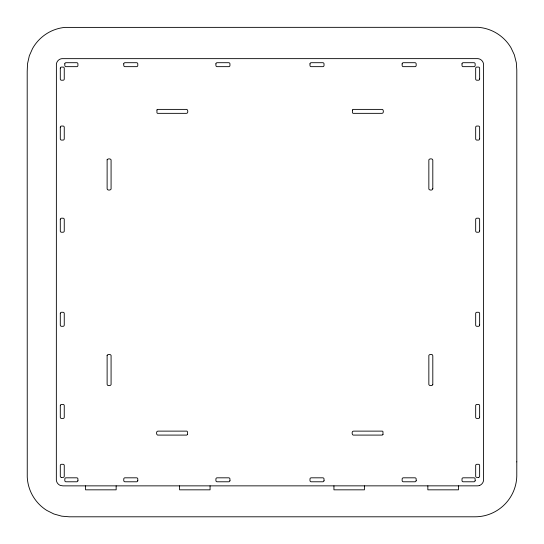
<?xml version="1.0" encoding="UTF-8"?>
<svg xmlns="http://www.w3.org/2000/svg" width="544" height="544" viewBox="0 0 544 544"><rect width="100%" height="100%" fill="white"/><g stroke="black" fill="none" stroke-linecap="round" stroke-linejoin="round"><path stroke-width="0.82" d="M61.479 477.401L63.138 477.401A1.176 1.176 0 0 0 64.253 476.218L64.253 465.474A1.176 1.176 0 0 0 63.111 464.297L61.472 464.297A1.176 1.176 0 0 0 60.296 465.385L60.296 476.347A1.176 1.176 0 0 0 61.479 477.401M478.455 477.401L476.796 477.401A1.176 1.176 0 0 1 475.68 476.218L475.674 465.474A1.176 1.176 0 0 1 476.823 464.297L478.455 464.297A1.176 1.176 0 0 1 479.631 465.385L479.631 476.347A1.176 1.176 0 0 1 478.455 477.401M458.436 485.867L458.436 489.831L427.849 489.831L427.849 485.867M364.412 485.867L364.412 489.831L333.934 489.831L333.934 485.867M210.066 485.867L210.066 489.831L179.588 489.831L179.588 485.867M116.151 485.867L116.151 489.831L85.564 489.831L85.564 485.867M479.713 485.364A6.304 6.304 0 0 1 477.278 485.846L62.961 485.867L60.377 485.438A6.351 6.351 0 0 1 56.943 482.242A6.304 6.304 0 0 1 56.345 479.856L56.386 64.151A6.304 6.304 0 0 1 57.834 60.853A6.358 6.358 0 0 1 59.69 59.35A6.304 6.304 0 0 1 62.016 58.657L477.741 58.63A6.304 6.304 0 0 1 481.12 59.922A6.338 6.338 0 0 1 483.528 63.995L483.589 479.699A6.304 6.304 0 0 1 482.46 483.154A6.351 6.351 0 0 1 479.692 485.384M516.8 461.883L516.786 476.061A41.609 41.609 0 0 1 509.313 498.882A41.929 41.929 0 0 1 491.035 513.611A41.623 41.623 0 0 1 475 516.8L69.285 516.8L61.717 516.168L53.897 513.985L46.77 510.408A41.976 41.976 0 0 1 31.198 492.871A41.602 41.602 0 0 1 27.254 477.115L27.2 71.516L27.526 63.757L29.328 55.787L32.579 48.477A41.99 41.99 0 0 1 49.348 32.096A41.616 41.616 0 0 1 64.79 27.404L478.162 27.316A41.602 41.602 0 0 1 500.473 35.863A41.983 41.983 0 0 1 510.925 47.62L514.338 54.835L516.331 62.73L516.8 70.135L516.8 461.883M187.428 434.398L186.823 435.091L157.57 435.091C156.189 434.683 156.155 431.032 157.869 431.127L186.871 431.127L187.422 431.644L187.428 434.398M352.505 109.976L352.512 112.839L353.056 113.349L382.058 113.349C383.772 113.451 383.738 109.8 382.357 109.392L353.104 109.392L352.505 109.976M77.921 480.549L77.921 480.631A1.176 1.176 0 0 1 76.745 481.78L66.001 481.78A1.176 1.176 0 0 1 64.818 480.665L64.818 479.006A1.176 1.176 0 0 1 65.872 477.822L76.833 477.822A1.176 1.176 0 0 1 77.921 478.999L77.921 480.549M107.12 355.334L107.12 384.336C107.018 386.05 110.67 386.016 111.078 384.635L111.078 355.382C110.622 354.096 107.651 354.096 107.12 355.334M432.806 188.605C433.133 190.488 429.325 190.488 428.849 189.101L428.849 159.848C429.257 158.467 432.908 158.433 432.806 160.147L432.806 188.605M462.012 63.845L462.012 65.477A1.176 1.176 0 0 0 463.094 66.654L474.089 66.654A1.176 1.176 0 0 0 475.143 65.477L475.143 63.818A1.176 1.176 0 0 0 473.96 62.703L463.189 62.703A1.176 1.176 0 0 0 462.012 63.845M137.795 480.515L137.788 480.59A1.217 1.217 0 0 1 136.578 481.78L124.984 481.78A1.217 1.217 0 0 1 123.76 480.624L123.76 479.046A1.217 1.217 0 0 1 124.855 477.822L136.666 477.822A1.217 1.217 0 0 1 137.788 479.04L137.795 480.515M229.942 480.515L229.942 480.59A1.217 1.217 0 0 1 228.725 481.78L217.138 481.78A1.217 1.217 0 0 1 215.914 480.624L215.914 479.046A1.217 1.217 0 0 1 217.002 477.822L228.82 477.822A1.217 1.217 0 0 1 229.942 479.04L229.942 480.515M309.992 63.886L309.985 65.443A1.217 1.217 0 0 0 311.114 66.654L322.925 66.654A1.217 1.217 0 0 0 324.02 65.436L324.02 63.852A1.217 1.217 0 0 0 322.796 62.703L311.202 62.703A1.217 1.217 0 0 0 309.992 63.886M402.138 63.886L402.138 65.443A1.217 1.217 0 0 0 403.26 66.654L415.072 66.654A1.217 1.217 0 0 0 416.167 65.436L416.167 63.852A1.217 1.217 0 0 0 414.943 62.703L403.356 62.703A1.217 1.217 0 0 0 402.138 63.886M107.127 159.766L107.12 188.605C106.794 190.488 110.602 190.488 111.078 189.101L111.078 159.848C110.663 158.528 107.678 158.556 107.127 159.766M156.951 109.963L156.951 112.826L157.488 113.349L186.334 113.349C188.217 113.676 188.21 109.868 186.823 109.392L157.57 109.392L156.951 109.963M382.983 434.418L382.357 435.091L353.104 435.091C351.716 434.608 351.716 430.8 353.6 431.127L382.439 431.134L382.976 431.657L382.983 434.418M432.806 384.336C432.908 386.05 429.257 386.016 428.849 384.635L428.849 355.382C429.325 353.994 433.133 353.988 432.806 355.871L432.806 384.336M60.296 313.405L60.302 325.217A1.217 1.217 0 0 0 61.52 326.312L63.097 326.305A1.217 1.217 0 0 0 64.253 325.088L64.253 313.494A1.217 1.217 0 0 0 63.07 312.276L61.513 312.276A1.217 1.217 0 0 0 60.296 313.405M60.296 405.552L60.302 417.364A1.217 1.217 0 0 0 61.52 418.458L63.097 418.458A1.217 1.217 0 0 0 64.253 417.234L64.253 405.647A1.217 1.217 0 0 0 63.07 404.43L61.513 404.43A1.217 1.217 0 0 0 60.296 405.552M479.638 78.853L479.631 79.125A1.176 1.176 0 0 1 478.455 80.213L476.823 80.213A1.176 1.176 0 0 1 475.68 79.036L475.674 68.258A1.176 1.176 0 0 1 476.796 67.075L478.448 67.075A1.176 1.176 0 0 1 479.631 68.136L479.638 78.853M479.638 138.672L479.631 138.958A1.217 1.217 0 0 1 478.414 140.08L476.864 140.08A1.217 1.217 0 0 1 475.68 138.87L475.674 127.276A1.217 1.217 0 0 1 476.83 126.052L478.414 126.052A1.217 1.217 0 0 1 479.631 127.146L479.638 138.672M479.638 230.819L479.631 231.112A1.217 1.217 0 0 1 478.414 232.234L476.864 232.234A1.217 1.217 0 0 1 475.68 231.016L475.674 219.422A1.217 1.217 0 0 1 476.83 218.205L478.414 218.198A1.217 1.217 0 0 1 479.631 219.293L479.638 230.819M64.818 63.818L64.818 65.477A1.176 1.176 0 0 0 65.872 66.654L76.833 66.66A1.176 1.176 0 0 0 77.921 65.484L77.921 63.845A1.176 1.176 0 0 0 76.745 62.703L66.001 62.703A1.176 1.176 0 0 0 64.818 63.818M123.76 63.852L123.76 65.436A1.217 1.217 0 0 0 124.855 66.654L136.666 66.654A1.217 1.217 0 0 0 137.788 65.443L137.788 63.886A1.217 1.217 0 0 0 136.578 62.703L124.984 62.703A1.217 1.217 0 0 0 123.76 63.852M215.914 63.852L215.914 65.436A1.217 1.217 0 0 0 217.002 66.654L228.82 66.654A1.217 1.217 0 0 0 229.942 65.443L229.942 63.886A1.217 1.217 0 0 0 228.725 62.703L217.138 62.703A1.217 1.217 0 0 0 215.914 63.852M324.02 480.522L324.02 480.624A1.217 1.217 0 0 1 322.796 481.78L311.202 481.78A1.217 1.217 0 0 1 309.992 480.59L309.985 479.04A1.217 1.217 0 0 1 311.114 477.822L322.925 477.822A1.217 1.217 0 0 1 324.02 479.046L324.02 480.522M416.167 480.522L416.167 480.624A1.217 1.217 0 0 1 414.943 481.78L403.356 481.78A1.217 1.217 0 0 1 402.138 480.59L402.138 479.04A1.217 1.217 0 0 1 403.26 477.822L415.072 477.822A1.217 1.217 0 0 1 416.167 479.046L416.167 480.522M475.143 480.563L475.143 480.658A1.176 1.176 0 0 1 473.96 481.78L463.189 481.78A1.176 1.176 0 0 1 462.012 480.631L462.012 478.999A1.176 1.176 0 0 1 463.094 477.822L474.089 477.822A1.176 1.176 0 0 1 475.143 479.006L475.143 480.563M60.302 127.146L60.296 138.958A1.217 1.217 0 0 0 61.513 140.08L63.07 140.08A1.217 1.217 0 0 0 64.253 138.87L64.253 127.276A1.217 1.217 0 0 0 63.097 126.052L61.52 126.052A1.217 1.217 0 0 0 60.302 127.146M60.302 219.293L60.296 231.112A1.217 1.217 0 0 0 61.513 232.234L63.07 232.234A1.217 1.217 0 0 0 64.253 231.016L64.253 219.422A1.217 1.217 0 0 0 63.097 218.205L61.52 218.198A1.217 1.217 0 0 0 60.302 219.293M479.638 324.965L479.631 325.217A1.217 1.217 0 0 1 478.414 326.312L476.83 326.305A1.217 1.217 0 0 1 475.68 325.088L475.674 313.494A1.217 1.217 0 0 1 476.864 312.276L478.414 312.276A1.217 1.217 0 0 1 479.631 313.405L479.638 324.965M479.638 417.119L479.631 417.364A1.217 1.217 0 0 1 478.414 418.458L476.83 418.458A1.217 1.217 0 0 1 475.68 417.234L475.674 405.647A1.217 1.217 0 0 1 476.864 404.43L478.414 404.43A1.217 1.217 0 0 1 479.631 405.552L479.638 417.119M60.302 68.136L60.296 79.125A1.176 1.176 0 0 0 61.472 80.213L63.104 80.213A1.176 1.176 0 0 0 64.253 79.036L64.253 68.258A1.176 1.176 0 0 0 63.138 67.075L61.479 67.075A1.176 1.176 0 0 0 60.302 68.136"/></g></svg>
